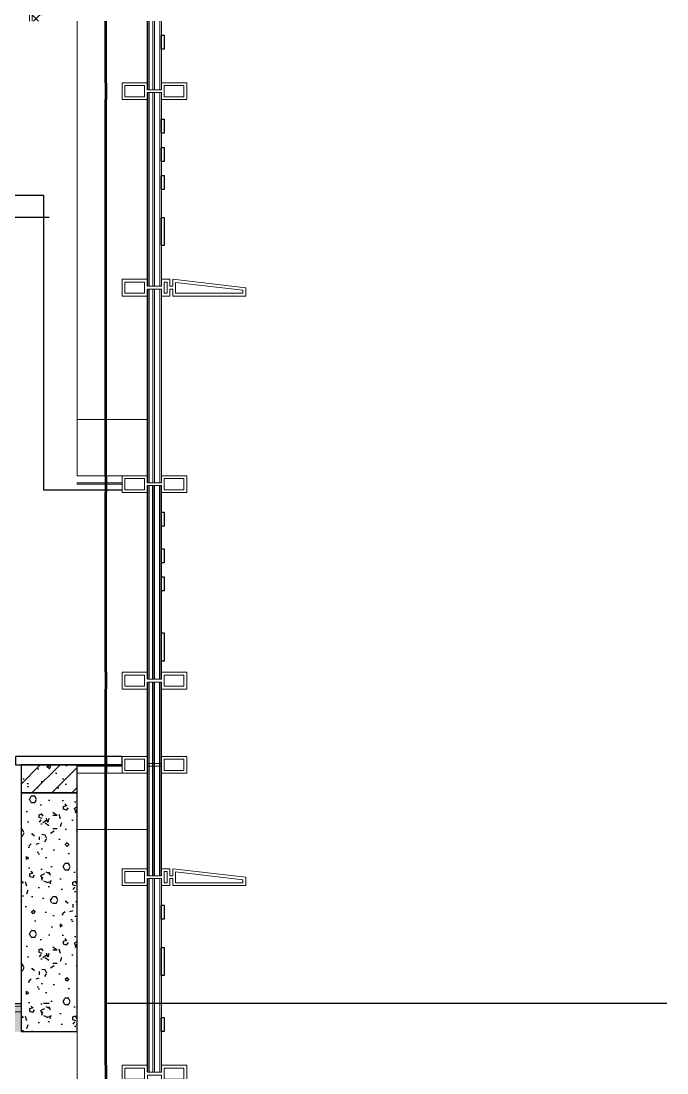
# Model space of a CAD drawing. Extents: x 1147314 to 1218578, y -272074 to -241968.
# Drawn here: x 1199696 to 1201996, y -249415 to -245668 of the extents above; entities that cross this region are included whole.
import ezdxf

# ---------------------------------------------------------------- set-up
doc = ezdxf.new("R2010")
doc.units = 0
doc.header["$LTSCALE"] = 1000
doc.header["$MEASUREMENT"] = 0
doc.linetypes.add('230303生产综合楼-平面图_t8$0$DOTE', pattern=[2.42, 2, -0.2, 0.02, -0.2])
for name, color, linetype in [('A-DOOR-FIRE', 4, 'Continuous'), ('A-SECT-SURF', 6, 'Continuous'), ('A-看线', 115, 'Continuous'), ('DOTE', 1, 'Continuous'), ('LY_MC_section A', 140, 'Continuous'), ('PUB_HATCH', 8, 'Continuous'), ('SURFACE', 6, 'Continuous'), ('WALL', 255, 'Continuous'), ('墙身保温', 21, 'Continuous'), ('墙身抹灰', 6, 'Continuous')]:
    doc.layers.add(name, color=color, linetype=linetype)
for name, color, linetype, lineweight in [('A-WALL-INSL', 241, 'Continuous', 0), ('WALL-CURT-GLAZ', 120, 'Continuous', 0), ('WALL-CURT-METL', 211, 'Continuous', 0), ('墙身分层线', 253, 'Continuous', 18)]:
    doc.layers.add(name, color=color, linetype=linetype, lineweight=lineweight)

# ---------------------------------------------------------------- blocks, each defined once
blk = doc.blocks.new('A$C4bd1b2b3')
at = {"layer": 'PUB_HATCH'}
h = blk.add_hatch(dxfattribs=at)
h.set_pattern_fill('加气混凝土', color=256, scale=10, style=0)
h.set_pattern_definition([(0, (-1154482.38, 220605.9), (60, 120), [0, -120]), (0, (-1154552.58, 220589.7), (60, 120), [0, -120]), (0, (-1154513.58, 220588.5), (60, 120), [0, -120]), (0, (-1154470.98, 220623.9), (60, 120), [0, -120]), (0, (-1154520.78, 220582.5), (60, 120), [0, -120]), (0, (-1154458.98, 220699.5), (60, 120), [0, -120]), (0, (-1154495.58, 220689.9), (60, 120), [0, -120]), (0, (-1154476.38, 220674.9), (60, 120), [0, -120]), (0, (-1154574.18, 220672.5), (60, 120), [0, -120]), (0, (-1154515.38, 220667.1), (60, 120), [0, -120]), (0, (-1154538.18, 220636.5), (60, 120), [0, -120]), (0, (-1154536.98, 220591.5), (60, 120), [0, -120]), (0, (-1154491.98, 220586.7), (60, 120), [0, -120]), (0, (-1154458.98, 220639.5), (60, 120), [0, -120]), (0, (-1154571.18, 220620.9), (60, 120), [0, -120]), (0, (-1154560.98, 220641.3), (60, 120), [0, -120]), (0, (-1154514.18, 220632.9), (60, 120), [0, -120]), (0, (-1154530.98, 220615.5), (60, 120), [0, -120]), (0, (-1154540.58, 220655.1), (60, 120), [0, -120]), (0, (-1154525.58, 220700.1), (60, 120), [0, -120]), (0, (-1154566.38, 220595.7), (60, 120), [0, -120]), (0, (-1154500.38, 220675.5), (60, 120), [0, -120]), (0, (-1154556.18, 220677.3), (60, 120), [0, -120]), (0, (-1154565.78, 220692.9), (60, 120), [0, -120]), (130.601294, (-1154466.35, 220661.932), (-299.999996686, 360.000001574), [5.268311, -2207.4222]), (18.4349488, (-1154474.922, 220664.218), (299.9999989, 119.9999991), [5.421048, -753.52558]), (90, (-1154474.92, 220659.075), (60, 120), [5.142857, -234.85713]), (161.565051, (-1154469.779, 220657.36), (-300.0000015, 119.99999105), [5.421048, -753.52558]), (53.1301023, (-1154469.779, 220657.36), (60.0000001, 119.99999994), [5.714286, -594.2857]), (135, (-1154465.207, 220596.218), (-60.0000073, 119.9999919), [4.848732, -334.56252]), (45, (-1154472.064, 220596.218), (59.9999996, 119.9999995), [4.848732, -334.56252]), (135, (-1154468.636, 220592.79), (-60.0000073, 119.9999919), [4.848732, -334.56252]), (45, (-1154468.636, 220592.79), (59.9999996, 119.9999995), [4.848732, -334.56252]), (116.565051, (-1154522.92, 220676.79), (-1e-05, 239.999993), [6.388765, -127.7753]), (180, (-1154525.78, 220682.5), (-60, 120), [6.857143, -113.14285]), (63.434949, (-1154535.49, 220676.79), (5e-07, 239.999999), [6.388765, -127.7753]), (116.565051, (-1154532.64, 220671.07), (-1e-05, 239.999993), [6.388765, -127.7753]), (0, (-1154532.64, 220671.07), (60, 120), [6.857143, -113.14285]), (63.434949, (-1154525.78, 220671.07), (5e-07, 239.999999), [6.388765, -127.7753]), (107.102728, (-1154477.7787, 220636.218), (-179.999993118, 600.000000968), [7.772269, -3256.5805]), (143.972626, (-1154480.064, 220643.646), (-1139.99998555, 839.99999905), [7.772269, -1624.404]), (180, (-1154486.35, 220648.22), (-60, 120), [7.428571, -112.57142]), (36.0273733, (-1154500.064, 220643.646), (1139.999991575, 839.999990944), [7.772269, -1624.404]), (71.5650511, (-1154502.35, 220636.79), (180.00000092, 599.99999897), [7.228063, -751.71856]), (107.102728, (-1154500.0644, 220629.3607), (-179.999993118, 600.000000968), [7.772269, -3256.5805]), (143.972626, (-1154493.779, 220624.789), (-1139.99998555, 839.99999905), [7.772269, -1624.404]), (0, (-1154493.78, 220624.79), (60, 120), [7.428571, -112.57142]), (36.0273733, (-1154486.35, 220624.789), (1139.999991575, 839.999990944), [7.772269, -1624.404]), (71.5650511, (-1154480.064, 220629.36), (180.00000092, 599.99999897), [7.228063, -751.71856]), (150.255118, (-1154476.636, 220692.218), (-180.00000043, 119.99999851), [4.607004, -962.86392]), (90, (-1154480.636, 220689.93), (60, 120), [4.571429, -235.42855]), (29.7448813, (-1154480.636, 220689.932), (180.0000001, 119.99999944), [4.607004, -962.86392]), (116.565051, (-1154504.64, 220607.07), (-1e-05, 239.999993), [6.388765, -127.7753]), (168.690067, (-1154507.493, 220612.789), (-540.0000004, 119.99999699), [5.827451, -1217.9371]), (41.1859251, (-1154517.7787, 220609.932), (1499.999990912, 1319.999988458), [6.074369, -2545.1604]), (90, (-1154517.78, 220604.22), (60, 120), [5.714286, -234.2857]), (138.814074, (-1154513.207, 220600.218), (-1499.999973338, 1320.000008407), [6.074369, -2545.1604]), (16.6992442, (-1154513.207, 220600.218), (1979.999985103, 599.999993716), [5.96589, -2499.7075]), (60.9453959, (-1154507.493, 220601.932), (59.99999984, 119.999998939), [5.883217, -2465.0679]), (109.983106, (-1154554.9216, 220657.3607), (-300.00000113, 839.999997777), [6.6884, -2802.4395]), (155.556045, (-1154557.2073, 220663.6464), (-780.000002973, 359.99999252), [6.904597, -2893.0263]), (24.4439547, (-1154569.7787, 220663.6464), (780.00000039, 359.999998268), [6.904597, -2893.0263]), (70.0168934, (-1154572.0644, 220657.3607), (300.000000904, 839.999997916), [6.6884, -2802.4395]), (109.983106, (-1154569.7787, 220651.075), (-300.00000113, 839.999997777), [6.6884, -2802.4395]), (160.016893, (-1154563.493, 220648.789), (-300.00000018, 119.99999453), [6.6884, -1397.8755]), (19.9831065, (-1154563.493, 220648.789), (299.99999835, 119.99999981), [6.6884, -1397.8755]), (70.0168934, (-1154557.2073, 220651.075), (300.000000904, 839.999997916), [6.6884, -2802.4395]), (122.005383, (-1154510.35, 220646.504), (-60.00000805, 119.99999387), [5.390846, -1126.6868]), (18.4349488, (-1154518.35, 220649.36), (299.9999989, 119.9999991), [5.421048, -753.52558]), (90, (-1154518.35, 220644.22), (60, 120), [5.142857, -234.85713]), (161.565051, (-1154513.207, 220642.504), (-300.0000015, 119.99999105), [5.421048, -753.52558]), (54.4623222, (-1154513.207, 220642.5036), (419.99999939, 599.9999991), [4.915614, -2059.6423]), (116.565051, (-1154545.21, 220617.36), (-1e-05, 239.999993), [6.388765, -127.7753]), (180, (-1154548.06, 220623.07), (-60, 120), [6.285714, -113.71428]), (59.0362434, (-1154557.779, 220617.361), (60.000000195, 119.99999942), [6.663946, -1392.7644]), (120.963756, (-1154554.35, 220611.646), (-60.0000082, 119.99999449), [6.663946, -1392.7644]), (0, (-1154554.35, 220611.65), (60, 120), [6.285714, -113.71428]), (63.434949, (-1154548.06, 220611.65), (5e-07, 239.999999), [6.388765, -127.7753])])
h.paths.add_polyline_path([(-2950, 70), (-2950, 0), (0, 0), (0, 70)])
at = {"layer": '墙身分层线'}
h = blk.add_hatch(dxfattribs=at)
h.set_pattern_fill('混凝土', color=256, scale=10)
h.set_pattern_definition([(50, (-1154517.78, 220642.504), (71.7260183, -6.2752135), [7.5, -82.5]), (355, (-1154517.78, 220642.5), (-13.8751334, 75.2192134), [6, -66]), (100.4514, (-1154511.8, 220641.98), (57.850938, 68.9439542), [6.374019, -70.114211]), (46.1842, (-1154517.78, 220662.5), (106.724105, -16.5519014), [11.25, -123.75]), (96.6356, (-1154508.89, 220661.12), (93.466271, 97.411787), [9.561029, -105.1713]), (351.1842, (-1154517.78, 220662.5), (93.466195, 97.41186), [9, -99]), (21, (-1154507.78, 220657.504), (59.6907052, -40.261889), [7.5, -82.5]), (326, (-1154507.78, 220657.5), (24.331533, 72.5150045), [6, -66]), (71.4514, (-1154502.804, 220654.15), (84.022263, 32.2530497), [6.374019, -70.114211]), (37.5, (-1154517.779, 220642.504), (1.21598553, 33.2893854), [0, -65.2, 0, -67, 0, -66.25]), (7.5, (-1154517.78, 220642.504), (26.3069537, 39.4411712), [0, -38.2, 0, -63.7, 0, -25.25]), (327.5, (-1154540.08, 220642.504), (53.3822436, -2.2554872), [0, -25, 0, -78, 0, -103.5]), (317.5, (-1154550.08, 220642.504), (58.318617, 10.0104982), [0, -32.5, 0, -51.8, 0, -73.5])])
h.paths.add_polyline_path([(-2950, 90), (-2950, 70), (0, 70), (0, 90)])
at = {"layer": 'A-SECT-SURF'}
blk.add_line((-2950, 100), (0, 100), dxfattribs=at)
blk.add_lwpolyline([(-2950, 100), (0, 100)], dxfattribs=at)
at = {"layer": '墙身分层线'}
for p, q in [((0, 90), (-2950, 90)), ((0, 70), (-2950, 70))]:
    blk.add_line(p, q, dxfattribs=at)
blk = doc.blocks.new('A$C42b86bd6')
at = {"layer": 'A-看线'}
for points in [[(286, 0), (286, -60)], [(290, 0), (290, -60)]]:
    blk.add_lwpolyline(points, dxfattribs=at)
at = {"layer": 'WALL-CURT-METL'}
for points in [[(230, -60), (230, 0), (140, 0), (140, -25), (90, -25), (90, 0), (0, 0), (0, -60), (90, -60), (90, -35), (140, -35), (140, -60)], [(80, -25), (80, -10), (10, -10), (10, -50), (80, -50)], [(220, -50), (220, -10), (150, -10), (150, -35), (150, -50)]]:
    blk.add_lwpolyline(points, close=True, dxfattribs=at)
blk = doc.blocks.new('A$C827e71c0')
at = {"layer": 'A-DOOR-FIRE'}
blk.add_blockref('A$C42b86bd6', (-90, 0), dxfattribs=at)
blk = doc.blocks.new('A$C38d1714a')
at = {"layer": 'A-WALL-INSL'}
blk.add_lwpolyline([(0, 0), (250, 0), (250, -200), (0, -200)], close=True, dxfattribs=at)
blk = doc.blocks.new('A$C37e4a2ef')
at = {"layer": 'A-看线'}
for points in [[(196, -60), (196, 0)], [(200, -60), (200, 0)]]:
    blk.add_lwpolyline(points, dxfattribs=at)
at = {"layer": 'WALL-CURT-METL'}
for points in [[(140, -60), (50, -60), (50, -35), (0, -35), (0, -60), (-30, -60), (-30, -35), (-40, -35), (-40, -60), (-300, -60), (-300, -30), (-40, 0), (-40, -25), (-30, -25), (-30, 0), (0, 0), (0, -25), (50, -25), (50, 0), (140, 0)], [(-50, -50), (-50, -11.2), (-290, -38.9), (-290, -50)], [(-20, -10), (-10, -10), (-10, -50), (-20, -50)], [(130, -25), (130, -10), (60, -10), (60, -50), (130, -50)]]:
    blk.add_lwpolyline(points, close=True, dxfattribs=at)
blk = doc.blocks.new('A$Cb5ae1680')
at = {"layer": 'A-看线'}
for points in [[(44, 0), (44, 690)], [(50, 0), (50, 690)], [(196, 25), (196, 665)], [(200, 25), (200, 665)]]:
    blk.add_lwpolyline(points, dxfattribs=at)
at = {"layer": 'LY_MC_section A'}
for points in [[(0, 0), (0, 690)], [(6, 0), (6, 690)], [(25, 0), (25, 690)], [(31, 0), (31, 690)]]:
    blk.add_lwpolyline(points, dxfattribs=at)
blk = doc.blocks.new('A$C071d96ed')
at = {"layer": 'A-看线'}
for points in [[(44, -690), (44, 0)], [(50, -690), (50, 0)], [(196, -665), (196, -25)], [(200, -665), (200, -25)]]:
    blk.add_lwpolyline(points, dxfattribs=at)
at = {"layer": 'WALL-CURT-GLAZ'}
for p, q in [((0, -690), (0, 0)), ((6, -690), (6, 0)), ((25, -690), (25, 0)), ((31, -690), (31, 0))]:
    blk.add_line(p, q, dxfattribs=at)

msp = doc.modelspace()

# ---------------------------------------------------------------- hatches: boundary and pattern name
at = {"layer": 'PUB_HATCH'}
h = msp.add_hatch(dxfattribs=at)
h.set_pattern_fill('钢筋混凝土', color=256, scale=20, style=0)
h.set_pattern_definition([(45, (-1051558.64, 121250.54), (-35.3553391, 35.3553391), []), (50, (-1051558.64, 121250.54), (143.4520365, -12.550427), [15, -165]), (355, (-1051558.64, 121250.54), (-27.750267, 150.438427), [12, -132]), (100.4514, (-1051546.69, 121249.49), (115.701876, 137.887908), [12.748038, -140.228422]), (46.1842, (-1051558.64, 121290.54), (213.44821, -33.103803), [22.5, -247.5]), (96.6356, (-1051540.85, 121287.78), (186.932541, 194.823574), [19.122058, -210.3426]), (351.1842, (-1051558.64, 121290.54), (186.93239, 194.82372), [18, -198]), (21, (-1051538.64, 121280.54), (119.3814104, -80.523778), [15, -165]), (326, (-1051538.64, 121280.54), (48.663066, 145.030009), [12, -132]), (71.4514, (-1051528.69, 121273.83), (168.044526, 64.506099), [12.748038, -140.228422]), (37.5, (-1051558.64, 121250.54), (2.4319711, 66.5787708), [0, -130.4, 0, -134, 0, -132.5]), (7.5, (-1051558.64, 121250.54), (52.6139075, 78.8823424), [0, -76.4, 0, -127.4, 0, -50.5]), (327.5, (-1051603.24, 121250.54), (106.7644872, -4.5109743), [0, -50, 0, -156, 0, -207]), (317.5, (-1051623.24, 121250.54), (116.637234, 20.0209965), [0, -65, 0, -103.6, 0, -147])])
h.paths.add_polyline_path([(1199896.2, -248317.7), (1199696.2, -248317.7), (1199696.2, -248417.7), (1199896.2, -248417.7)])
h = msp.add_hatch(dxfattribs=at)
h.set_pattern_fill('加气混凝土', color=256, scale=20, style=0)
h.set_pattern_definition([(0, (-1051487.84, 120777.34), (120, 240), [0, -240]), (0, (-1051628.24, 120744.94), (120, 240), [0, -240]), (0, (-1051550.24, 120742.54), (120, 240), [0, -240]), (0, (-1051465.04, 120813.34), (120, 240), [0, -240]), (0, (-1051564.64, 120730.54), (120, 240), [0, -240]), (0, (-1051441.04, 120964.54), (120, 240), [0, -240]), (0, (-1051514.24, 120945.34), (120, 240), [0, -240]), (0, (-1051475.84, 120915.34), (120, 240), [0, -240]), (0, (-1051671.44, 120910.54), (120, 240), [0, -240]), (0, (-1051553.84, 120899.74), (120, 240), [0, -240]), (0, (-1051599.44, 120838.54), (120, 240), [0, -240]), (0, (-1051597.04, 120748.54), (120, 240), [0, -240]), (0, (-1051507.04, 120738.94), (120, 240), [0, -240]), (0, (-1051441.04, 120844.54), (120, 240), [0, -240]), (0, (-1051665.44, 120807.34), (120, 240), [0, -240]), (0, (-1051645.04, 120848.14), (120, 240), [0, -240]), (0, (-1051551.44, 120831.34), (120, 240), [0, -240]), (0, (-1051585.04, 120796.54), (120, 240), [0, -240]), (0, (-1051604.24, 120875.74), (120, 240), [0, -240]), (0, (-1051574.24, 120965.74), (120, 240), [0, -240]), (0, (-1051655.84, 120756.94), (120, 240), [0, -240]), (0, (-1051523.84, 120916.54), (120, 240), [0, -240]), (0, (-1051635.44, 120920.14), (120, 240), [0, -240]), (0, (-1051654.64, 120951.34), (120, 240), [0, -240]), (130.601294, (-1051455.782, 120889.394), (-599.99999337, 720.00000315), [10.536622, -4414.8444]), (18.4349488, (-1051472.925, 120893.965), (599.9999978, 239.9999982), [10.842096, -1507.05116]), (90, (-1051472.92, 120883.68), (120, 240), [10.285714, -469.71426]), (161.565051, (-1051462.64, 120880.25), (-600.000003, 239.9999821), [10.842096, -1507.05116]), (53.1301023, (-1051462.64, 120880.25), (120.0000002, 239.9999999), [11.428572, -1188.5714]), (135, (-1051453.5, 120757.966), (-120.0000145, 239.9999838), [9.697464, -669.12504]), (45, (-1051467.21, 120757.966), (119.9999992, 239.999999), [9.697464, -669.12504]), (135, (-1051460.35, 120751.11), (-120.0000145, 239.9999838), [9.697464, -669.12504]), (45, (-1051460.35, 120751.11), (119.9999992, 239.999999), [9.697464, -669.12504]), (116.565051, (-1051568.92, 120919.1), (-2e-05, 479.999987), [12.77753, -255.5506]), (180, (-1051574.64, 120930.54), (-120, 240), [13.714286, -226.2857]), (63.434949, (-1051594.07, 120919.1), (1e-06, 479.999998), [12.77753, -255.5506]), (116.565051, (-1051588.35, 120907.68), (-2e-05, 479.999987), [12.77753, -255.5506]), (0, (-1051588.35, 120907.68), (120, 240), [13.714286, -226.2857]), (63.434949, (-1051574.64, 120907.68), (1e-06, 479.999998), [12.77753, -255.5506]), (107.102728, (-1051478.639, 120837.9655), (-359.999986237, 1200.000001936), [15.544538, -6513.161]), (143.972626, (-1051483.21, 120852.823), (-2279.9999711, 1679.9999981), [15.544538, -3248.808]), (180, (-1051495.78, 120861.97), (-120, 240), [14.857142, -225.14284]), (36.0273733, (-1051523.21, 120852.823), (2279.99998315, 1679.99998189), [15.544538, -3248.808]), (71.5650511, (-1051527.782, 120839.11), (360.00000185, 1199.99999793), [14.456126, -1503.43712]), (107.102728, (-1051523.211, 120824.251), (-359.999986237, 1200.000001936), [15.544538, -6513.161]), (143.972626, (-1051510.64, 120815.108), (-2279.9999711, 1679.9999981), [15.544538, -3248.808]), (0, (-1051510.64, 120815.1), (120, 240), [14.857142, -225.14284]), (36.0273733, (-1051495.782, 120815.108), (2279.99998315, 1679.99998189), [15.544538, -3248.808]), (71.5650511, (-1051483.21, 120824.25), (360.00000185, 1199.99999793), [14.456126, -1503.43712]), (150.255118, (-1051476.353, 120949.965), (-360.00000085, 239.99999703), [9.214008, -1925.72784]), (90, (-1051484.35, 120945.4), (120, 240), [9.142858, -470.8571]), (29.7448813, (-1051484.353, 120945.394), (360.0000002, 239.99999888), [9.214008, -1925.72784]), (116.565051, (-1051532.35, 120779.68), (-2e-05, 479.999987), [12.77753, -255.5506]), (168.690067, (-1051538.068, 120791.108), (-1080.0000008, 239.99999398), [11.654902, -2435.8742]), (41.1859251, (-1051558.639, 120785.394), (2999.999981823, 2639.999976915), [12.148738, -5090.3208]), (90, (-1051558.64, 120773.97), (120, 240), [11.428572, -468.5714]), (138.814074, (-1051549.496, 120765.966), (-2999.999946676, 2640.000016815), [12.148738, -5090.3208]), (16.6992442, (-1051549.496, 120765.966), (3959.999970207, 1199.99998743), [11.93178, -4999.415]), (60.9453959, (-1051538.068, 120769.394), (119.99999968, 239.99999788), [11.766434, -4930.1358]), (109.983106, (-1051632.925, 120880.251), (-600.00000226, 1679.999995554), [13.3768, -5604.879]), (155.556045, (-1051637.496, 120892.823), (-1560.000005946, 719.99998504), [13.809194, -5786.0526]), (24.4439547, (-1051662.639, 120892.823), (1560.00000078, 719.999996537), [13.809194, -5786.0526]), (70.0168934, (-1051667.211, 120880.251), (600.00000181, 1679.99999583), [13.3768, -5604.879]), (109.983106, (-1051662.639, 120867.68), (-600.00000226, 1679.999995554), [13.3768, -5604.879]), (160.016893, (-1051650.068, 120863.108), (-600.00000035, 239.99998907), [13.3768, -2795.751]), (19.9831065, (-1051650.068, 120863.108), (599.9999967, 239.99999962), [13.3768, -2795.751]), (70.0168934, (-1051637.496, 120867.68), (600.00000181, 1679.99999583), [13.3768, -5604.879]), (122.005383, (-1051543.782, 120858.537), (-120.0000161, 239.99998775), [10.781693, -2253.3736]), (18.4349488, (-1051559.782, 120864.25), (599.9999978, 239.9999982), [10.842096, -1507.05116]), (90, (-1051559.78, 120853.97), (120, 240), [10.285714, -469.71426]), (161.565051, (-1051549.496, 120850.537), (-600.000003, 239.9999821), [10.842096, -1507.05116]), (54.4623222, (-1051549.496, 120850.537), (839.99999878, 1199.9999982), [9.831228, -4119.2846]), (116.565051, (-1051613.5, 120800.25), (-2e-05, 479.999987), [12.77753, -255.5506]), (180, (-1051619.2, 120811.68), (-120, 240), [12.571428, -227.42856]), (59.0362434, (-1051638.64, 120800.251), (120.00000039, 239.99999884), [13.32789, -2785.5288]), (120.963756, (-1051631.782, 120788.823), (-120.0000164, 239.99998898), [13.32789, -2785.5288]), (0, (-1051631.78, 120788.82), (120, 240), [12.571428, -227.42856]), (63.434949, (-1051619.2, 120788.82), (1e-06, 479.999998), [12.77753, -255.5506])])
h.paths.add_polyline_path([(1199896.2, -248417.7), (1199696.2, -248417.7), (1199696.2, -249267.7), (1199896.2, -249267.7)])
at = {"layer": '墙身保温'}
h = msp.add_hatch(dxfattribs=at)
h.set_pattern_fill('ANSI37', color=256, scale=15, style=0)
h.set_pattern_definition([(45, (-1143406.825, 221140.738), (-16.83798023, 16.83798023), []), (135, (-1143406.825, 221140.738), (-16.83798023, -16.83798023), [])])
h.paths.add_polyline_path([(1199736.2, -244977.7), (1199771.2, -244977.7), (1199771.2, -245667.7), (1199736.2, -245667.7)])

# ---------------------------------------------------------------- linework, layer by layer
at = {"layer": 'A-WALL-INSL'}
for points in [[(1199996.2, -245667.7), (1199996.2, -247087.7), (1199896.2, -247087.7), (1199896.2, -245667.7)], [(1199896.2, -249167.7), (1199896.2, -248547.7), (1199996.2, -248547.7), (1199996.2, -249167.7)], [(1199996.2, -249167.7), (1199996.2, -250587.7), (1199896.2, -250587.7), (1199896.2, -249167.7)]]:
    msp.add_lwpolyline(points, dxfattribs=at)
at = {"layer": 'A-看线'}
msp.add_line((1199796.2, -246367.7), (1197246.2, -246367.7), dxfattribs=at)
for points in [[(1199996.2, -245887.7), (1199996.2, -245667.7)], [(1199996.2, -245887.7), (1199996.2, -245667.7)], [(1200000.2, -245887.7), (1200000.2, -245667.7)], [(1200000.2, -245887.7), (1200000.2, -245667.7)], [(1200146.2, -245912.7), (1200146.2, -245667.7)], [(1200146.2, -245912.7), (1200146.2, -245667.7)], [(1200152.2, -245912.7), (1200152.2, -245667.7)], [(1200152.2, -245912.7), (1200152.2, -245667.7)], [(1200146.2, -248312.7), (1200146.2, -248022.7)], [(1200152.2, -248312.7), (1200152.2, -248022.7)], [(1199996.2, -248287.7), (1199996.2, -248047.7)], [(1200000.2, -248287.7), (1200000.2, -248047.7)], [(1200146.2, -248712.7), (1200146.2, -248322.7)], [(1200152.2, -248712.7), (1200152.2, -248322.7)], [(1199996.2, -248687.7), (1199996.2, -248347.7)], [(1200000.2, -248687.7), (1200000.2, -248347.7)], [(1199996.2, -249167.7), (1199996.2, -248747.7)], [(1200000.2, -249167.7), (1200000.2, -248747.7)], [(1200146.2, -249167.7), (1200146.2, -248722.7)], [(1200152.2, -249167.7), (1200152.2, -248722.7)], [(1199996.2, -249387.7), (1199996.2, -249167.7)], [(1200000.2, -249387.7), (1200000.2, -249167.7)], [(1200146.2, -249412.7), (1200146.2, -249167.7)], [(1200152.2, -249412.7), (1200152.2, -249167.7)]]:
    msp.add_lwpolyline(points, dxfattribs=at)
at = {"layer": 'DOTE', "linetype": '230303生产综合楼-平面图_t8$0$DOTE'}
msp.add_lwpolyline([(1201995.8, -249167.7), (1195673.5, -249167.7)], dxfattribs=at)
msp.add_lwpolyline([(1201995.8, -249167.7), (1195673.5, -249167.7)], dxfattribs=at)
at = {"layer": 'LY_MC_section A', "color": 41}
for points in [[(1200196.2, -245717.7), (1200206.2, -245717.7), (1200206.2, -245767.7), (1200196.2, -245767.7)], [(1200196.2, -245717.7), (1200206.2, -245717.7), (1200206.2, -245767.7), (1200196.2, -245767.7)], [(1200196.2, -246017.7), (1200206.2, -246017.7), (1200206.2, -246067.7), (1200196.2, -246067.7)], [(1200196.2, -246017.7), (1200206.2, -246017.7), (1200206.2, -246067.7), (1200196.2, -246067.7)], [(1200196.2, -246117.7), (1200206.2, -246117.7), (1200206.2, -246167.7), (1200196.2, -246167.7)], [(1200196.2, -246217.7), (1200206.2, -246217.7), (1200206.2, -246267.7), (1200196.2, -246267.7)], [(1200196.2, -246367.7), (1200206.2, -246367.7), (1200206.2, -246467.7), (1200196.2, -246467.7)], [(1200196.2, -247417.7), (1200206.2, -247417.7), (1200206.2, -247467.7), (1200196.2, -247467.7)], [(1200196.2, -247547.7), (1200206.2, -247547.7), (1200206.2, -247597.7), (1200196.2, -247597.7)], [(1200196.2, -247647.7), (1200206.2, -247647.7), (1200206.2, -247697.7), (1200196.2, -247697.7)], [(1200196.2, -247847.7), (1200206.2, -247847.7), (1200206.2, -247947.7), (1200196.2, -247947.7)], [(1200196.2, -248817.7), (1200206.2, -248817.7), (1200206.2, -248867.7), (1200196.2, -248867.7)], [(1200196.2, -248967.7), (1200206.2, -248967.7), (1200206.2, -249067.7), (1200196.2, -249067.7)], [(1200196.2, -249217.7), (1200206.2, -249217.7), (1200206.2, -249267.7), (1200196.2, -249267.7)]]:
    msp.add_lwpolyline(points, close=True, dxfattribs=at)
at = {"layer": 'LY_MC_section A'}
for points in [[(1200165.2, -248312.7), (1200165.2, -248022.7)], [(1200171.2, -248312.7), (1200171.2, -248022.7)], [(1200190.2, -248312.7), (1200190.2, -248022.7)], [(1200196.2, -248312.7), (1200196.2, -248022.7)]]:
    msp.add_lwpolyline(points, dxfattribs=at)
at = {"layer": 'WALL'}
for points in [[(1199896.2, -248317.7), (1199696.2, -248317.7), (1199696.2, -248417.7), (1199896.2, -248417.7)], [(1199896.2, -248417.7), (1199696.2, -248417.7), (1199696.2, -249267.7), (1199896.2, -249267.7)]]:
    msp.add_lwpolyline(points, close=True, dxfattribs=at)
at = {"layer": 'WALL-CURT-GLAZ'}
for p, q in [((1200165.2, -245912.7), (1200165.2, -245667.7)), ((1200165.2, -245912.7), (1200165.2, -245667.7)), ((1200171.2, -245912.7), (1200171.2, -245667.7)), ((1200171.2, -245912.7), (1200171.2, -245667.7)), ((1200190.2, -245912.7), (1200190.2, -245667.7)), ((1200190.2, -245912.7), (1200190.2, -245667.7)), ((1200196.2, -245912.7), (1200196.2, -245667.7)), ((1200196.2, -245912.7), (1200196.2, -245667.7)), ((1200165.2, -248712.7), (1200165.2, -248322.7)), ((1200171.2, -248712.7), (1200171.2, -248322.7)), ((1200190.2, -248712.7), (1200190.2, -248322.7)), ((1200196.2, -248712.7), (1200196.2, -248322.7)), ((1200165.2, -249167.7), (1200165.2, -248722.7)), ((1200171.2, -249167.7), (1200171.2, -248722.7)), ((1200190.2, -249167.7), (1200190.2, -248722.7)), ((1200196.2, -249167.7), (1200196.2, -248722.7)), ((1200165.2, -249412.7), (1200165.2, -249167.7)), ((1200171.2, -249412.7), (1200171.2, -249167.7)), ((1200190.2, -249412.7), (1200190.2, -249167.7)), ((1200196.2, -249412.7), (1200196.2, -249167.7))]:
    msp.add_line(p, q, dxfattribs=at)
for points in [[(1199896.2, -247312.7), (1200056.1, -247312.7), (1200056.1, -247317.7), (1199896.2, -247317.7)], [(1199896.2, -248317.7), (1200056.1, -248317.7), (1200056.1, -248322.7), (1199896.2, -248322.7)]]:
    msp.add_lwpolyline(points, close=True, dxfattribs=at)
at = {"layer": '墙身分层线'}
for p, q in [((1199726.2, -245667.7), (1199726.2, -244977.7)), ((1199736.2, -245667.7), (1199736.2, -244977.7))]:
    msp.add_line(p, q, dxfattribs=at)
at = {"layer": '墙身抹灰'}
for points in [[(1196766.2, -249067.7), (1196766.2, -246387.7), (1197166.2, -246387.7), (1197166.2, -245817.7), (1199626.2, -245817.7), (1199626.2, -246287.7), (1199776.2, -246287.7), (1199776.2, -247337.7), (1200056.2, -247337.7)], [(1200056.2, -248317.7), (1199696.2, -248317.7), (1199696.2, -249051.2)]]:
    msp.add_lwpolyline(points, dxfattribs=at)
msp.add_lwpolyline([(1200056.2, -248287.7), (1199676.2, -248287.7), (1199676.2, -248317.7), (1200056.2, -248317.7)], close=True, dxfattribs=at)

# ---------------------------------------------------------------- block references
at = {"layer": 'A-DOOR-FIRE', "xscale": -1}
for name, p in [('A$C827e71c0', (1200196.2, -245887.7)), ('A$C827e71c0', (1200196.2, -245887.7)), ('A$C37e4a2ef', (1200196.2, -246587.7)), ('A$C42b86bd6', (1200286.2, -247287.7)), ('A$C37e4a2ef', (1200196.2, -248687.7)), ('A$C37e4a2ef', (1200196.2, -248687.7)), ('A$C827e71c0', (1200196.2, -249387.7))]:
    msp.add_blockref(name, p, dxfattribs=at)
at = {"layer": 'LY_MC_section A', "xscale": -1}
for p in [(1200286.2, -247987.7), (1200286.2, -248287.7)]:
    msp.add_blockref('A$C42b86bd6', p, dxfattribs=at)
at = {"layer": 'SURFACE', "xscale": -1}
for name, p in [('A$C071d96ed', (1200196.2, -245922.7)), ('A$C071d96ed', (1200196.2, -246622.7)), ('A$C38d1714a', (1200146.2, -247087.7)), ('A$Cb5ae1680', (1200196.2, -248012.7)), ('A$Cb5ae1680', (1200196.2, -248712.7)), ('A$C38d1714a', (1200146.2, -248347.7))]:
    msp.add_blockref(name, p, dxfattribs=at)
at = {"layer": '墙身分层线'}
msp.add_blockref('A$C4bd1b2b3', (1199696.2, -249267.7), dxfattribs=at)

doc.saveas('drawing.dxf')
